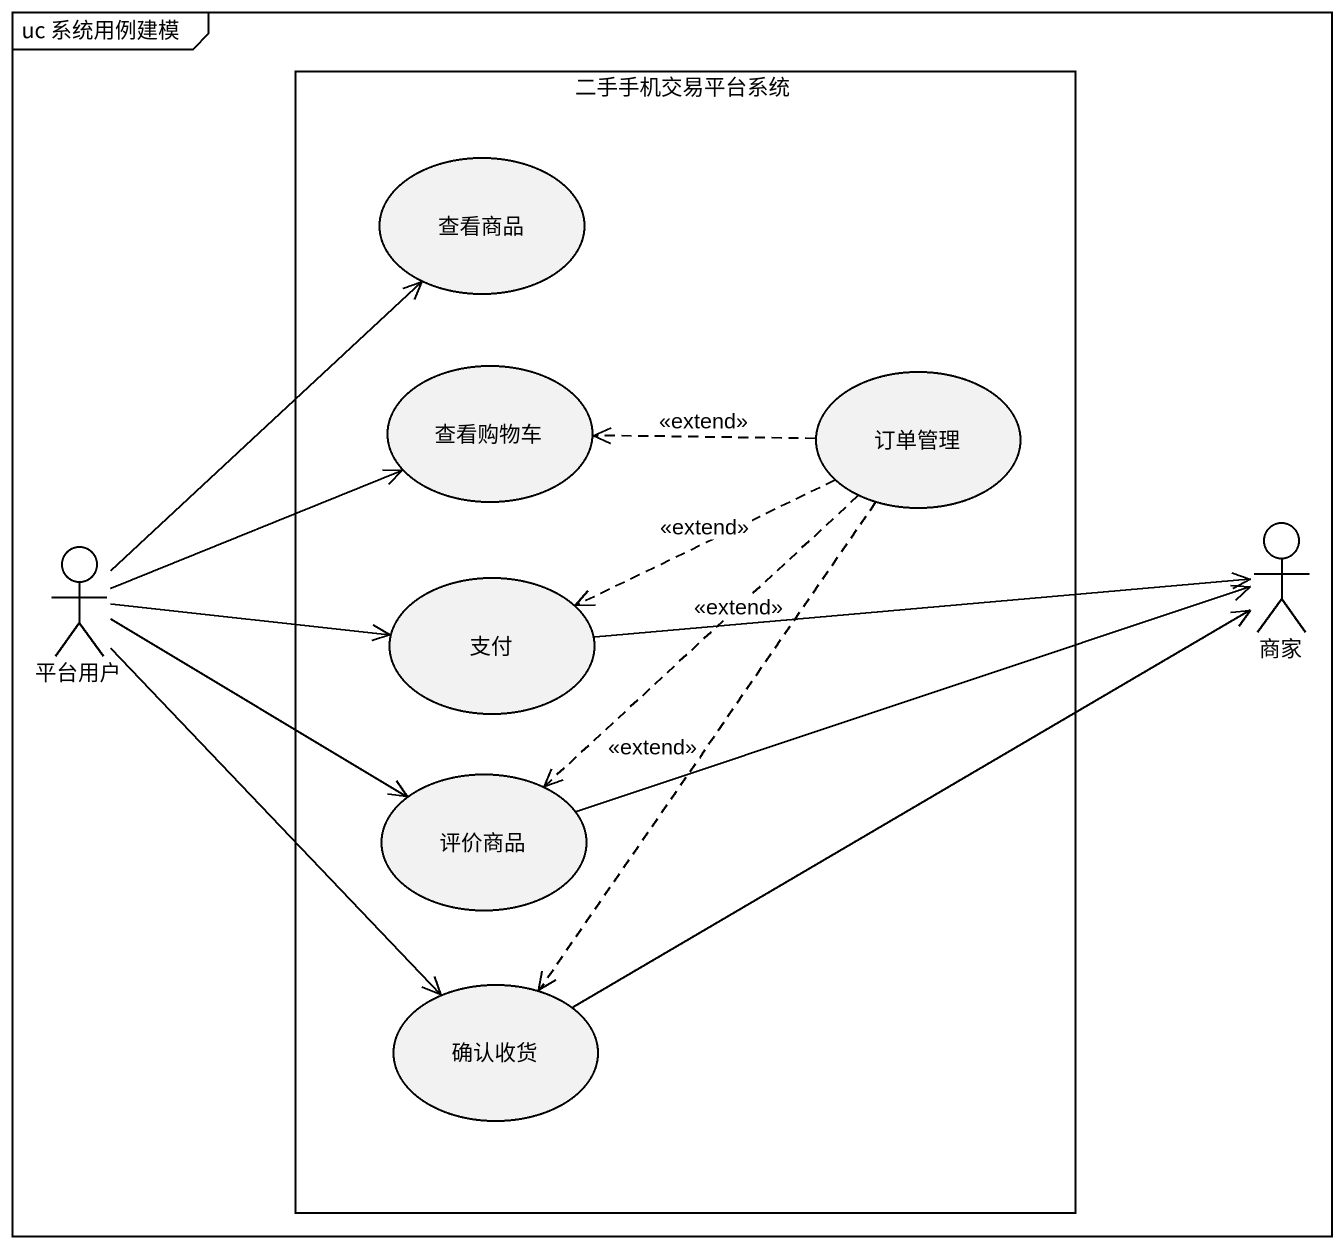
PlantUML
@startuml
mainframe uc 系统用例建模
rectangle 二手手机交易平台系统 {
  usecase 查看商品
  usecase 查看购物车
  usecase 订单管理
  usecase 支付
  usecase 评价商品
  usecase 确认收货
}
actor 平台用户
actor 商家
订单管理 .left.> 查看购物车 : <<extend>>
订单管理 .left.> 支付 : <<extend>>
订单管理 ..> 评价商品 : <<extend>>
订单管理 ..> 确认收货 : <<extend>>
平台用户 -up-> 查看商品
平台用户 -right-> 查看购物车
平台用户 -right-> 支付
平台用户 -right-> 评价商品
平台用户 --> 确认收货
商家 <-left- 支付
商家 <-left- 评价商品
商家 <-left- 确认收货
@enduml
